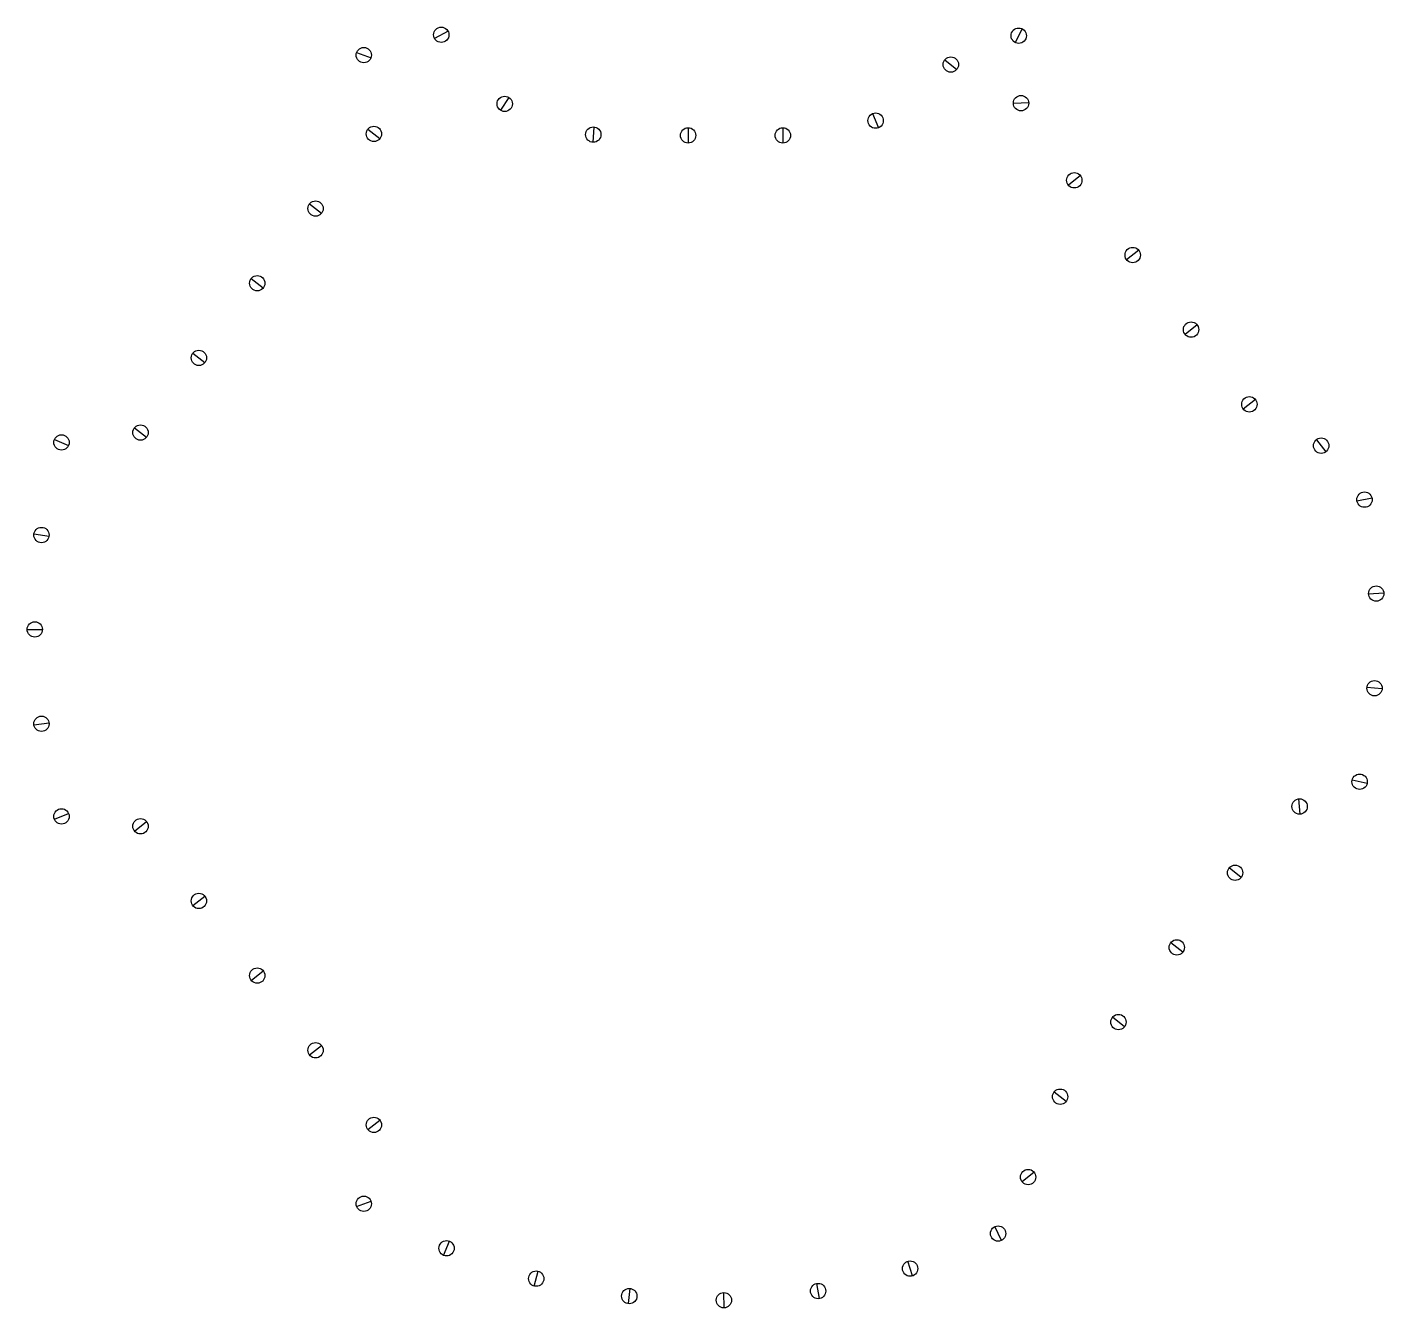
# Model space of a CAD drawing. Extents: x -88 to 88, y -88 to 79.
import ezdxf

# ---------------------------------------------------------------- set-up
doc = ezdxf.new("R2010")
doc.units = 0
doc.header["$MEASUREMENT"] = 0
doc.layers.add('MODELSKETCH_VISIBLE', color=7, linetype='CONTINUOUS')

msp = doc.modelspace()

# ---------------------------------------------------------------- linework, layer by layer
at = {"layer": 'MODELSKETCH_VISIBLE'}
for p, q in [((-33.63, 78.01), (-35.39, 77.06)), ((41.23, 78.31), (40.3, 76.54)), ((-45.54, 75.24), (-43.67, 74.54)), ((31.14, 74.29), (32.69, 73.03)), ((-25.69, 69.37), (-26.79, 67.69)), ((21.73, 67.27), (22.5, 65.42)), ((42.07, 68.67), (40.07, 68.56)), ((-14.6, 65.51), (-14.77, 63.52)), ((-44.08, 65.23), (-42.51, 64)), ((-2.33, 65.42), (-2.33, 63.42)), ((10.02, 65.42), (10.02, 63.42)), ((48.81, 59.17), (47.24, 57.94)), ((-51.69, 55.49), (-50.11, 54.26)), ((56.42, 49.44), (54.84, 48.21)), ((-59.29, 45.76), (-57.72, 44.53)), ((64.02, 39.7), (62.45, 38.47)), ((-66.9, 36.02), (-65.32, 34.79)), ((71.63, 29.97), (70.05, 28.74)), ((-74.5, 26.29), (-72.93, 25.06)), ((-84.95, 24.76), (-83.1, 23.99)), ((79.59, 24.74), (80.82, 23.17)), ((86.83, 17.11), (84.87, 16.72)), ((-87.62, 12.45), (-85.64, 12.17)), ((88.37, 4.72), (86.38, 4.61)), ((-88.5, 0), (-86.5, 0)), ((88.16, -7.76), (86.17, -7.59)), ((-87.62, -12.45), (-85.64, -12.17)), ((86.19, -20.09), (84.24, -19.64)), ((77.47, -24.08), (77.31, -22.09)), ((-84.95, -24.76), (-83.1, -23.99)), ((-74.5, -26.29), (-72.93, -25.06)), ((69.77, -32.34), (68.2, -31.11)), ((-66.9, -36.02), (-65.32, -34.79)), ((62.17, -42.08), (60.59, -40.85)), ((-59.29, -45.76), (-57.72, -44.53)), ((54.56, -51.81), (52.99, -50.58)), ((-51.69, -55.49), (-50.11, -54.26)), ((46.96, -61.55), (45.38, -60.32)), ((-44.08, -65.23), (-42.51, -64)), ((42.77, -70.77), (41.24, -72.05)), ((-45.54, -75.24), (-43.67, -74.54)), ((38.51, -79.68), (37.64, -77.88)), ((-34.21, -81.62), (-33.43, -79.78)), ((26.92, -84.31), (26.31, -82.4)), ((-22.38, -85.62), (-21.88, -83.69)), ((-10.11, -87.92), (-9.88, -85.93)), ((2.36, -88.47), (2.31, -86.47)), ((14.79, -87.26), (14.45, -85.28))]:
    msp.add_line(p, q, dxfattribs=at)
for centre in [(-34.51, 77.54), (40.77, 77.42), (-44.61, 74.89), (31.92, 73.66), (-26.24, 68.53), (41.07, 68.62), (22.12, 66.34), (-43.29, 64.61), (-14.69, 64.52), (-2.33, 64.42), (10.02, 64.42), (48.02, 58.56), (-50.9, 54.88), (55.63, 48.82), (-58.5, 45.14), (63.24, 39.09), (-66.11, 35.41), (70.84, 29.35), (-73.72, 25.67), (-84.02, 24.38), (80.2, 23.96), (85.85, 16.92), (-86.63, 12.31), (87.38, 4.67), (-87.5, 0), (87.16, -7.67), (-86.63, -12.31), (85.22, -19.86), (77.39, -23.09), (-84.02, -24.38), (-73.72, -25.67), (68.98, -31.73), (-66.11, -35.41), (61.38, -41.46), (-58.5, -45.14), (53.77, -51.2), (-50.9, -54.88), (46.17, -60.93), (-43.29, -64.61), (42, -71.41), (-44.61, -74.89), (38.08, -78.78), (-33.82, -80.7), (26.61, -83.35), (-22.13, -84.66), (-10, -86.93), (2.33, -87.47), (14.62, -86.27)]:
    msp.add_circle(centre, 1, dxfattribs=at)

doc.saveas('drawing.dxf')
